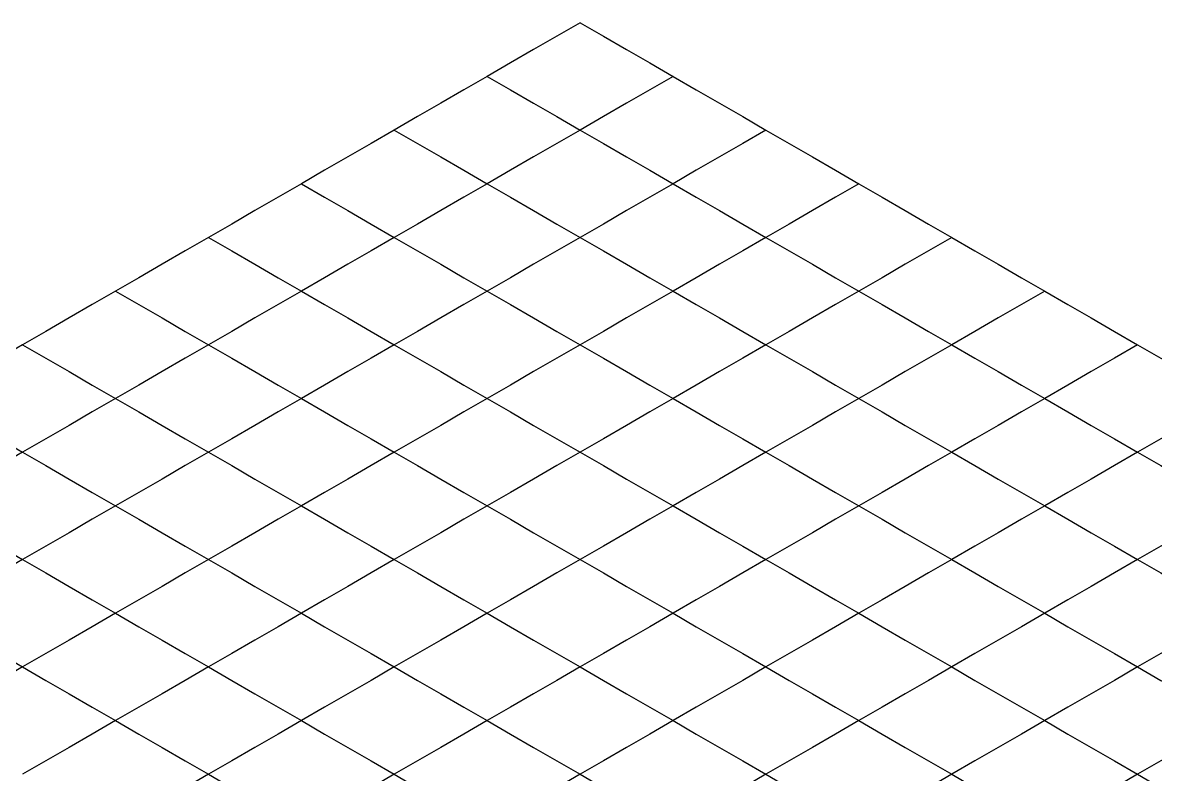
# Model space of a CAD drawing. Header units: metres. Extents: x 0 to 1028, y -291 to 246.
# Drawn here: x 387.8 to 465.4, y 194.5 to 245.9 of the extents above; entities that cross this region are included whole.
import ezdxf

# ---------------------------------------------------------------- set-up
doc = ezdxf.new("R2010")
doc.units = ezdxf.units.M
doc.layers.add('LAYER_02_PROJECTION', color=7, linetype='Continuous')

msp = doc.modelspace()

# ---------------------------------------------------------------- linework, layer by layer
at = {"layer": 'LAYER_02_PROJECTION'}
for points in [[(425.961, 245.929), (424.37, 245.01), (422.779, 244.092), (421.188, 243.173), (419.597, 242.255)], [(425.961, 245.929), (427.552, 245.01), (429.143, 244.092), (430.734, 243.173), (432.325, 242.255)], [(419.597, 242.255), (418.006, 241.336), (416.415, 240.417), (414.824, 239.499), (413.233, 238.58)], [(419.597, 242.255), (421.188, 241.336), (422.779, 240.417), (424.37, 239.499), (425.961, 238.58)], [(419.597, 242.255), (421.188, 241.336), (422.779, 240.417), (424.37, 239.499), (425.961, 238.58)], [(432.325, 242.255), (430.734, 241.336), (429.143, 240.417), (427.552, 239.499), (425.961, 238.58)], [(432.325, 242.255), (430.734, 241.336), (429.143, 240.417), (427.552, 239.499), (425.961, 238.58)], [(432.325, 242.255), (433.916, 241.336), (435.507, 240.417), (437.098, 239.499), (438.689, 238.58)], [(413.233, 238.58), (411.642, 237.662), (410.051, 236.743), (408.46, 235.825), (406.869, 234.906)], [(413.233, 238.58), (414.824, 237.662), (416.415, 236.743), (418.006, 235.825), (419.597, 234.906)], [(413.233, 238.58), (414.824, 237.662), (416.415, 236.743), (418.006, 235.825), (419.597, 234.906)], [(425.961, 238.58), (424.37, 237.662), (422.779, 236.743), (421.188, 235.825), (419.597, 234.906)], [(425.961, 238.58), (424.37, 237.662), (422.779, 236.743), (421.188, 235.825), (419.597, 234.906)], [(425.961, 238.58), (427.552, 237.662), (429.143, 236.743), (430.734, 235.825), (432.325, 234.906)], [(425.961, 238.58), (427.552, 237.662), (429.143, 236.743), (430.734, 235.825), (432.325, 234.906)], [(438.689, 238.58), (437.098, 237.662), (435.507, 236.743), (433.916, 235.825), (432.325, 234.906)], [(438.689, 238.58), (437.098, 237.662), (435.507, 236.743), (433.916, 235.825), (432.325, 234.906)], [(438.689, 238.58), (440.28, 237.662), (441.871, 236.743), (443.462, 235.825), (445.053, 234.906)], [(406.869, 234.906), (405.278, 233.988), (403.687, 233.069), (402.096, 232.15), (400.505, 231.232)], [(406.869, 234.906), (408.46, 233.988), (410.051, 233.069), (411.642, 232.15), (413.233, 231.232)], [(406.869, 234.906), (408.46, 233.988), (410.051, 233.069), (411.642, 232.15), (413.233, 231.232)], [(419.597, 234.906), (418.006, 233.988), (416.415, 233.069), (414.824, 232.15), (413.233, 231.232)], [(419.597, 234.906), (418.006, 233.988), (416.415, 233.069), (414.824, 232.15), (413.233, 231.232)], [(419.597, 234.906), (421.188, 233.988), (422.779, 233.069), (424.37, 232.15), (425.961, 231.232)], [(419.597, 234.906), (421.188, 233.988), (422.779, 233.069), (424.37, 232.15), (425.961, 231.232)], [(432.325, 234.906), (430.734, 233.988), (429.143, 233.069), (427.552, 232.15), (425.961, 231.232)], [(432.325, 234.906), (430.734, 233.988), (429.143, 233.069), (427.552, 232.15), (425.961, 231.232)], [(432.325, 234.906), (433.916, 233.988), (435.507, 233.069), (437.098, 232.15), (438.689, 231.232)], [(432.325, 234.906), (433.916, 233.988), (435.507, 233.069), (437.098, 232.15), (438.689, 231.232)], [(445.053, 234.906), (443.462, 233.988), (441.871, 233.069), (440.28, 232.15), (438.689, 231.232)], [(445.053, 234.906), (443.462, 233.988), (441.871, 233.069), (440.28, 232.15), (438.689, 231.232)], [(445.053, 234.906), (446.644, 233.988), (448.235, 233.069), (449.826, 232.15), (451.417, 231.232)], [(400.505, 231.232), (398.914, 230.313), (397.323, 229.395), (395.732, 228.476), (394.141, 227.558)], [(400.505, 231.232), (402.096, 230.313), (403.687, 229.395), (405.278, 228.476), (406.869, 227.558)], [(400.505, 231.232), (402.096, 230.313), (403.687, 229.395), (405.278, 228.476), (406.869, 227.558)], [(413.233, 231.232), (411.642, 230.313), (410.051, 229.395), (408.46, 228.476), (406.869, 227.558)], [(413.233, 231.232), (411.642, 230.313), (410.051, 229.395), (408.46, 228.476), (406.869, 227.558)], [(413.233, 231.232), (414.824, 230.313), (416.415, 229.395), (418.006, 228.476), (419.597, 227.558)], [(413.233, 231.232), (414.824, 230.313), (416.415, 229.395), (418.006, 228.476), (419.597, 227.558)], [(425.961, 231.232), (424.37, 230.313), (422.779, 229.395), (421.188, 228.476), (419.597, 227.558)], [(425.961, 231.232), (424.37, 230.313), (422.779, 229.395), (421.188, 228.476), (419.597, 227.558)], [(425.961, 231.232), (427.552, 230.313), (429.143, 229.395), (430.734, 228.476), (432.325, 227.558)], [(425.961, 231.232), (427.552, 230.313), (429.143, 229.395), (430.734, 228.476), (432.325, 227.558)], [(438.689, 231.232), (437.098, 230.313), (435.507, 229.395), (433.916, 228.476), (432.325, 227.558)], [(438.689, 231.232), (437.098, 230.313), (435.507, 229.395), (433.916, 228.476), (432.325, 227.558)], [(438.689, 231.232), (440.28, 230.313), (441.871, 229.395), (443.462, 228.476), (445.053, 227.558)], [(438.689, 231.232), (440.28, 230.313), (441.871, 229.395), (443.462, 228.476), (445.053, 227.558)], [(451.417, 231.232), (449.826, 230.313), (448.235, 229.395), (446.644, 228.476), (445.053, 227.558)], [(451.417, 231.232), (449.826, 230.313), (448.235, 229.395), (446.644, 228.476), (445.053, 227.558)], [(451.417, 231.232), (453.008, 230.313), (454.599, 229.395), (456.19, 228.476), (457.781, 227.558)], [(394.141, 227.558), (392.55, 226.639), (390.959, 225.72), (389.368, 224.802), (387.777, 223.883)], [(394.141, 227.558), (395.732, 226.639), (397.323, 225.72), (398.914, 224.802), (400.505, 223.883)], [(394.141, 227.558), (395.732, 226.639), (397.323, 225.72), (398.914, 224.802), (400.505, 223.883)], [(406.869, 227.558), (405.278, 226.639), (403.687, 225.72), (402.096, 224.802), (400.505, 223.883)], [(406.869, 227.558), (405.278, 226.639), (403.687, 225.72), (402.096, 224.802), (400.505, 223.883)], [(406.869, 227.558), (408.46, 226.639), (410.051, 225.72), (411.642, 224.802), (413.233, 223.883)], [(406.869, 227.558), (408.46, 226.639), (410.051, 225.72), (411.642, 224.802), (413.233, 223.883)], [(419.597, 227.558), (418.006, 226.639), (416.415, 225.72), (414.824, 224.802), (413.233, 223.883)], [(419.597, 227.558), (418.006, 226.639), (416.415, 225.72), (414.824, 224.802), (413.233, 223.883)], [(419.597, 227.558), (421.188, 226.639), (422.779, 225.72), (424.37, 224.802), (425.961, 223.883)], [(419.597, 227.558), (421.188, 226.639), (422.779, 225.72), (424.37, 224.802), (425.961, 223.883)], [(432.325, 227.558), (430.734, 226.639), (429.143, 225.72), (427.552, 224.802), (425.961, 223.883)], [(432.325, 227.558), (430.734, 226.639), (429.143, 225.72), (427.552, 224.802), (425.961, 223.883)], [(432.325, 227.558), (433.916, 226.639), (435.507, 225.72), (437.098, 224.802), (438.689, 223.883)], [(432.325, 227.558), (433.916, 226.639), (435.507, 225.72), (437.098, 224.802), (438.689, 223.883)], [(445.053, 227.558), (443.462, 226.639), (441.871, 225.72), (440.28, 224.802), (438.689, 223.883)], [(445.053, 227.558), (443.462, 226.639), (441.871, 225.72), (440.28, 224.802), (438.689, 223.883)], [(445.053, 227.558), (446.644, 226.639), (448.235, 225.72), (449.826, 224.802), (451.417, 223.883)], [(445.053, 227.558), (446.644, 226.639), (448.235, 225.72), (449.826, 224.802), (451.417, 223.883)], [(457.781, 227.558), (456.19, 226.639), (454.599, 225.72), (453.008, 224.802), (451.417, 223.883)], [(457.781, 227.558), (456.19, 226.639), (454.599, 225.72), (453.008, 224.802), (451.417, 223.883)], [(457.781, 227.558), (459.372, 226.639), (460.963, 225.72), (462.554, 224.802), (464.145, 223.883)], [(387.777, 223.883), (386.186, 222.965), (384.595, 222.046), (383.004, 221.128), (381.413, 220.209)], [(387.777, 223.883), (389.368, 222.965), (390.959, 222.046), (392.55, 221.128), (394.141, 220.209)], [(387.777, 223.883), (389.368, 222.965), (390.959, 222.046), (392.55, 221.128), (394.141, 220.209)], [(400.505, 223.883), (398.914, 222.965), (397.323, 222.046), (395.732, 221.128), (394.141, 220.209)], [(400.505, 223.883), (398.914, 222.965), (397.323, 222.046), (395.732, 221.128), (394.141, 220.209)], [(400.505, 223.883), (402.096, 222.965), (403.687, 222.046), (405.278, 221.128), (406.869, 220.209)], [(400.505, 223.883), (402.096, 222.965), (403.687, 222.046), (405.278, 221.128), (406.869, 220.209)], [(413.233, 223.883), (411.642, 222.965), (410.051, 222.046), (408.46, 221.128), (406.869, 220.209)], [(413.233, 223.883), (411.642, 222.965), (410.051, 222.046), (408.46, 221.128), (406.869, 220.209)], [(413.233, 223.883), (414.824, 222.965), (416.415, 222.046), (418.006, 221.128), (419.597, 220.209)], [(413.233, 223.883), (414.824, 222.965), (416.415, 222.046), (418.006, 221.128), (419.597, 220.209)], [(425.961, 223.883), (424.37, 222.965), (422.779, 222.046), (421.188, 221.128), (419.597, 220.209)], [(425.961, 223.883), (424.37, 222.965), (422.779, 222.046), (421.188, 221.128), (419.597, 220.209)], [(425.961, 223.883), (427.552, 222.965), (429.143, 222.046), (430.734, 221.128), (432.325, 220.209)], [(425.961, 223.883), (427.552, 222.965), (429.143, 222.046), (430.734, 221.128), (432.325, 220.209)], [(438.689, 223.883), (437.098, 222.965), (435.507, 222.046), (433.916, 221.128), (432.325, 220.209)], [(438.689, 223.883), (437.098, 222.965), (435.507, 222.046), (433.916, 221.128), (432.325, 220.209)], [(438.689, 223.883), (440.28, 222.965), (441.871, 222.046), (443.462, 221.128), (445.053, 220.209)], [(438.689, 223.883), (440.28, 222.965), (441.871, 222.046), (443.462, 221.128), (445.053, 220.209)], [(451.417, 223.883), (449.826, 222.965), (448.235, 222.046), (446.644, 221.128), (445.053, 220.209)], [(451.417, 223.883), (449.826, 222.965), (448.235, 222.046), (446.644, 221.128), (445.053, 220.209)], [(451.417, 223.883), (453.008, 222.965), (454.599, 222.046), (456.19, 221.128), (457.781, 220.209)], [(451.417, 223.883), (453.008, 222.965), (454.599, 222.046), (456.19, 221.128), (457.781, 220.209)], [(464.145, 223.883), (462.554, 222.965), (460.963, 222.046), (459.372, 221.128), (457.781, 220.209)], [(464.145, 223.883), (462.554, 222.965), (460.963, 222.046), (459.372, 221.128), (457.781, 220.209)], [(464.145, 223.883), (465.736, 222.965), (467.327, 222.046), (468.918, 221.128), (470.509, 220.209)], [(381.413, 220.209), (383.004, 219.291), (384.595, 218.372), (386.186, 217.453), (387.777, 216.535)], [(381.413, 220.209), (383.004, 219.291), (384.595, 218.372), (386.186, 217.453), (387.777, 216.535)], [(394.141, 220.209), (392.55, 219.291), (390.959, 218.372), (389.368, 217.453), (387.777, 216.535)], [(394.141, 220.209), (392.55, 219.291), (390.959, 218.372), (389.368, 217.453), (387.777, 216.535)], [(394.141, 220.209), (395.732, 219.291), (397.323, 218.372), (398.914, 217.453), (400.505, 216.535)], [(394.141, 220.209), (395.732, 219.291), (397.323, 218.372), (398.914, 217.453), (400.505, 216.535)], [(406.869, 220.209), (405.278, 219.291), (403.687, 218.372), (402.096, 217.453), (400.505, 216.535)], [(406.869, 220.209), (405.278, 219.291), (403.687, 218.372), (402.096, 217.453), (400.505, 216.535)], [(406.869, 220.209), (408.46, 219.291), (410.051, 218.372), (411.642, 217.453), (413.233, 216.535)], [(406.869, 220.209), (408.46, 219.291), (410.051, 218.372), (411.642, 217.453), (413.233, 216.535)], [(419.597, 220.209), (418.006, 219.291), (416.415, 218.372), (414.824, 217.453), (413.233, 216.535)], [(419.597, 220.209), (418.006, 219.291), (416.415, 218.372), (414.824, 217.453), (413.233, 216.535)], [(419.597, 220.209), (421.188, 219.291), (422.779, 218.372), (424.37, 217.453), (425.961, 216.535)], [(419.597, 220.209), (421.188, 219.291), (422.779, 218.372), (424.37, 217.453), (425.961, 216.535)], [(432.325, 220.209), (430.734, 219.291), (429.143, 218.372), (427.552, 217.453), (425.961, 216.535)], [(432.325, 220.209), (430.734, 219.291), (429.143, 218.372), (427.552, 217.453), (425.961, 216.535)], [(432.325, 220.209), (433.916, 219.291), (435.507, 218.372), (437.098, 217.453), (438.689, 216.535)], [(432.325, 220.209), (433.916, 219.291), (435.507, 218.372), (437.098, 217.453), (438.689, 216.535)], [(445.053, 220.209), (443.462, 219.291), (441.871, 218.372), (440.28, 217.453), (438.689, 216.535)], [(445.053, 220.209), (443.462, 219.291), (441.871, 218.372), (440.28, 217.453), (438.689, 216.535)], [(445.053, 220.209), (446.644, 219.291), (448.235, 218.372), (449.826, 217.453), (451.417, 216.535)], [(445.053, 220.209), (446.644, 219.291), (448.235, 218.372), (449.826, 217.453), (451.417, 216.535)], [(457.781, 220.209), (456.19, 219.291), (454.599, 218.372), (453.008, 217.453), (451.417, 216.535)], [(457.781, 220.209), (456.19, 219.291), (454.599, 218.372), (453.008, 217.453), (451.417, 216.535)], [(457.781, 220.209), (459.372, 219.291), (460.963, 218.372), (462.554, 217.453), (464.145, 216.535)], [(457.781, 220.209), (459.372, 219.291), (460.963, 218.372), (462.554, 217.453), (464.145, 216.535)], [(470.509, 220.209), (468.918, 219.291), (467.327, 218.372), (465.736, 217.453), (464.145, 216.535)], [(470.509, 220.209), (468.918, 219.291), (467.327, 218.372), (465.736, 217.453), (464.145, 216.535)], [(387.777, 216.535), (386.186, 215.616), (384.595, 214.698), (383.004, 213.779), (381.413, 212.861)], [(387.777, 216.535), (386.186, 215.616), (384.595, 214.698), (383.004, 213.779), (381.413, 212.861)], [(387.777, 216.535), (389.368, 215.616), (390.959, 214.698), (392.55, 213.779), (394.141, 212.861)], [(387.777, 216.535), (389.368, 215.616), (390.959, 214.698), (392.55, 213.779), (394.141, 212.861)], [(400.505, 216.535), (398.914, 215.616), (397.323, 214.698), (395.732, 213.779), (394.141, 212.861)], [(400.505, 216.535), (398.914, 215.616), (397.323, 214.698), (395.732, 213.779), (394.141, 212.861)], [(400.505, 216.535), (402.096, 215.616), (403.687, 214.698), (405.278, 213.779), (406.869, 212.861)], [(400.505, 216.535), (402.096, 215.616), (403.687, 214.698), (405.278, 213.779), (406.869, 212.861)], [(413.233, 216.535), (411.642, 215.616), (410.051, 214.698), (408.46, 213.779), (406.869, 212.861)], [(413.233, 216.535), (411.642, 215.616), (410.051, 214.698), (408.46, 213.779), (406.869, 212.861)], [(413.233, 216.535), (414.824, 215.616), (416.415, 214.698), (418.006, 213.779), (419.597, 212.861)], [(413.233, 216.535), (414.824, 215.616), (416.415, 214.698), (418.006, 213.779), (419.597, 212.861)], [(425.961, 216.535), (424.37, 215.616), (422.779, 214.698), (421.188, 213.779), (419.597, 212.861)], [(425.961, 216.535), (424.37, 215.616), (422.779, 214.698), (421.188, 213.779), (419.597, 212.861)], [(425.961, 216.535), (427.552, 215.616), (429.143, 214.698), (430.734, 213.779), (432.325, 212.861)], [(425.961, 216.535), (427.552, 215.616), (429.143, 214.698), (430.734, 213.779), (432.325, 212.861)], [(438.689, 216.535), (437.098, 215.616), (435.507, 214.698), (433.916, 213.779), (432.325, 212.861)], [(438.689, 216.535), (437.098, 215.616), (435.507, 214.698), (433.916, 213.779), (432.325, 212.861)], [(438.689, 216.535), (440.28, 215.616), (441.871, 214.698), (443.462, 213.779), (445.053, 212.861)], [(438.689, 216.535), (440.28, 215.616), (441.871, 214.698), (443.462, 213.779), (445.053, 212.861)], [(451.417, 216.535), (449.826, 215.616), (448.235, 214.698), (446.644, 213.779), (445.053, 212.861)], [(451.417, 216.535), (449.826, 215.616), (448.235, 214.698), (446.644, 213.779), (445.053, 212.861)], [(451.417, 216.535), (453.008, 215.616), (454.599, 214.698), (456.19, 213.779), (457.781, 212.861)], [(451.417, 216.535), (453.008, 215.616), (454.599, 214.698), (456.19, 213.779), (457.781, 212.861)], [(464.145, 216.535), (462.554, 215.616), (460.963, 214.698), (459.372, 213.779), (457.781, 212.861)], [(464.145, 216.535), (462.554, 215.616), (460.963, 214.698), (459.372, 213.779), (457.781, 212.861)], [(464.145, 216.535), (465.736, 215.616), (467.327, 214.698), (468.918, 213.779), (470.509, 212.861)], [(464.145, 216.535), (465.736, 215.616), (467.327, 214.698), (468.918, 213.779), (470.509, 212.861)], [(381.413, 212.861), (383.004, 211.942), (384.595, 211.024), (386.186, 210.105), (387.777, 209.186)], [(381.413, 212.861), (383.004, 211.942), (384.595, 211.024), (386.186, 210.105), (387.777, 209.186)], [(394.141, 212.861), (392.55, 211.942), (390.959, 211.024), (389.368, 210.105), (387.777, 209.186)], [(394.141, 212.861), (392.55, 211.942), (390.959, 211.024), (389.368, 210.105), (387.777, 209.186)], [(394.141, 212.861), (395.732, 211.942), (397.323, 211.024), (398.914, 210.105), (400.505, 209.186)], [(394.141, 212.861), (395.732, 211.942), (397.323, 211.024), (398.914, 210.105), (400.505, 209.186)], [(406.869, 212.861), (405.278, 211.942), (403.687, 211.024), (402.096, 210.105), (400.505, 209.186)], [(406.869, 212.861), (405.278, 211.942), (403.687, 211.024), (402.096, 210.105), (400.505, 209.186)], [(406.869, 212.861), (408.46, 211.942), (410.051, 211.024), (411.642, 210.105), (413.233, 209.186)], [(406.869, 212.861), (408.46, 211.942), (410.051, 211.024), (411.642, 210.105), (413.233, 209.186)], [(419.597, 212.861), (418.006, 211.942), (416.415, 211.024), (414.824, 210.105), (413.233, 209.186)], [(419.597, 212.861), (418.006, 211.942), (416.415, 211.024), (414.824, 210.105), (413.233, 209.186)], [(419.597, 212.861), (421.188, 211.942), (422.779, 211.024), (424.37, 210.105), (425.961, 209.186)], [(419.597, 212.861), (421.188, 211.942), (422.779, 211.024), (424.37, 210.105), (425.961, 209.186)], [(432.325, 212.861), (430.734, 211.942), (429.143, 211.024), (427.552, 210.105), (425.961, 209.186)], [(432.325, 212.861), (430.734, 211.942), (429.143, 211.024), (427.552, 210.105), (425.961, 209.186)], [(432.325, 212.861), (433.916, 211.942), (435.507, 211.024), (437.098, 210.105), (438.689, 209.186)], [(432.325, 212.861), (433.916, 211.942), (435.507, 211.024), (437.098, 210.105), (438.689, 209.186)], [(445.053, 212.861), (443.462, 211.942), (441.871, 211.024), (440.28, 210.105), (438.689, 209.186)], [(445.053, 212.861), (443.462, 211.942), (441.871, 211.024), (440.28, 210.105), (438.689, 209.186)], [(445.053, 212.861), (446.644, 211.942), (448.235, 211.024), (449.826, 210.105), (451.417, 209.186)], [(445.053, 212.861), (446.644, 211.942), (448.235, 211.024), (449.826, 210.105), (451.417, 209.186)], [(457.781, 212.861), (456.19, 211.942), (454.599, 211.024), (453.008, 210.105), (451.417, 209.186)], [(457.781, 212.861), (456.19, 211.942), (454.599, 211.024), (453.008, 210.105), (451.417, 209.186)], [(457.781, 212.861), (459.372, 211.942), (460.963, 211.024), (462.554, 210.105), (464.145, 209.186)], [(457.781, 212.861), (459.372, 211.942), (460.963, 211.024), (462.554, 210.105), (464.145, 209.186)], [(470.509, 212.861), (468.918, 211.942), (467.327, 211.024), (465.736, 210.105), (464.145, 209.186)], [(470.509, 212.861), (468.918, 211.942), (467.327, 211.024), (465.736, 210.105), (464.145, 209.186)], [(387.777, 209.186), (386.186, 208.268), (384.595, 207.349), (383.004, 206.431), (381.413, 205.512)], [(387.777, 209.186), (386.186, 208.268), (384.595, 207.349), (383.004, 206.431), (381.413, 205.512)], [(387.777, 209.186), (389.368, 208.268), (390.959, 207.349), (392.55, 206.431), (394.141, 205.512)], [(387.777, 209.186), (389.368, 208.268), (390.959, 207.349), (392.55, 206.431), (394.141, 205.512)], [(400.505, 209.186), (398.914, 208.268), (397.323, 207.349), (395.732, 206.431), (394.141, 205.512)], [(400.505, 209.186), (398.914, 208.268), (397.323, 207.349), (395.732, 206.431), (394.141, 205.512)], [(400.505, 209.186), (402.096, 208.268), (403.687, 207.349), (405.278, 206.431), (406.869, 205.512)], [(400.505, 209.186), (402.096, 208.268), (403.687, 207.349), (405.278, 206.431), (406.869, 205.512)], [(413.233, 209.186), (411.642, 208.268), (410.051, 207.349), (408.46, 206.431), (406.869, 205.512)], [(413.233, 209.186), (411.642, 208.268), (410.051, 207.349), (408.46, 206.431), (406.869, 205.512)], [(413.233, 209.186), (414.824, 208.268), (416.415, 207.349), (418.006, 206.431), (419.597, 205.512)], [(413.233, 209.186), (414.824, 208.268), (416.415, 207.349), (418.006, 206.431), (419.597, 205.512)], [(425.961, 209.186), (424.37, 208.268), (422.779, 207.349), (421.188, 206.431), (419.597, 205.512)], [(425.961, 209.186), (424.37, 208.268), (422.779, 207.349), (421.188, 206.431), (419.597, 205.512)], [(425.961, 209.186), (427.552, 208.268), (429.143, 207.349), (430.734, 206.431), (432.325, 205.512)], [(425.961, 209.186), (427.552, 208.268), (429.143, 207.349), (430.734, 206.431), (432.325, 205.512)], [(438.689, 209.186), (437.098, 208.268), (435.507, 207.349), (433.916, 206.431), (432.325, 205.512)], [(438.689, 209.186), (437.098, 208.268), (435.507, 207.349), (433.916, 206.431), (432.325, 205.512)], [(438.689, 209.186), (440.28, 208.268), (441.871, 207.349), (443.462, 206.431), (445.053, 205.512)], [(438.689, 209.186), (440.28, 208.268), (441.871, 207.349), (443.462, 206.431), (445.053, 205.512)], [(451.417, 209.186), (449.826, 208.268), (448.235, 207.349), (446.644, 206.431), (445.053, 205.512)], [(451.417, 209.186), (449.826, 208.268), (448.235, 207.349), (446.644, 206.431), (445.053, 205.512)], [(451.417, 209.186), (453.008, 208.268), (454.599, 207.349), (456.19, 206.431), (457.781, 205.512)], [(451.417, 209.186), (453.008, 208.268), (454.599, 207.349), (456.19, 206.431), (457.781, 205.512)], [(464.145, 209.186), (462.554, 208.268), (460.963, 207.349), (459.372, 206.431), (457.781, 205.512)], [(464.145, 209.186), (462.554, 208.268), (460.963, 207.349), (459.372, 206.431), (457.781, 205.512)], [(464.145, 209.186), (465.736, 208.268), (467.327, 207.349), (468.918, 206.431), (470.509, 205.512)], [(464.145, 209.186), (465.736, 208.268), (467.327, 207.349), (468.918, 206.431), (470.509, 205.512)], [(381.413, 205.512), (383.004, 204.594), (384.595, 203.675), (386.186, 202.757), (387.777, 201.838)], [(381.413, 205.512), (383.004, 204.594), (384.595, 203.675), (386.186, 202.757), (387.777, 201.838)], [(394.141, 205.512), (392.55, 204.594), (390.959, 203.675), (389.368, 202.757), (387.777, 201.838)], [(394.141, 205.512), (392.55, 204.594), (390.959, 203.675), (389.368, 202.757), (387.777, 201.838)], [(394.141, 205.512), (395.732, 204.594), (397.323, 203.675), (398.914, 202.757), (400.505, 201.838)], [(394.141, 205.512), (395.732, 204.594), (397.323, 203.675), (398.914, 202.757), (400.505, 201.838)], [(406.869, 205.512), (405.278, 204.594), (403.687, 203.675), (402.096, 202.757), (400.505, 201.838)], [(406.869, 205.512), (405.278, 204.594), (403.687, 203.675), (402.096, 202.757), (400.505, 201.838)], [(406.869, 205.512), (408.46, 204.594), (410.051, 203.675), (411.642, 202.757), (413.233, 201.838)], [(406.869, 205.512), (408.46, 204.594), (410.051, 203.675), (411.642, 202.757), (413.233, 201.838)], [(419.597, 205.512), (418.006, 204.594), (416.415, 203.675), (414.824, 202.757), (413.233, 201.838)], [(419.597, 205.512), (418.006, 204.594), (416.415, 203.675), (414.824, 202.757), (413.233, 201.838)], [(419.597, 205.512), (421.188, 204.594), (422.779, 203.675), (424.37, 202.757), (425.961, 201.838)], [(419.597, 205.512), (421.188, 204.594), (422.779, 203.675), (424.37, 202.757), (425.961, 201.838)], [(432.325, 205.512), (430.734, 204.594), (429.143, 203.675), (427.552, 202.757), (425.961, 201.838)], [(432.325, 205.512), (430.734, 204.594), (429.143, 203.675), (427.552, 202.757), (425.961, 201.838)], [(432.325, 205.512), (433.916, 204.594), (435.507, 203.675), (437.098, 202.757), (438.689, 201.838)], [(432.325, 205.512), (433.916, 204.594), (435.507, 203.675), (437.098, 202.757), (438.689, 201.838)], [(445.053, 205.512), (443.462, 204.594), (441.871, 203.675), (440.28, 202.757), (438.689, 201.838)], [(445.053, 205.512), (443.462, 204.594), (441.871, 203.675), (440.28, 202.757), (438.689, 201.838)], [(445.053, 205.512), (446.644, 204.594), (448.235, 203.675), (449.826, 202.757), (451.417, 201.838)], [(445.053, 205.512), (446.644, 204.594), (448.235, 203.675), (449.826, 202.757), (451.417, 201.838)], [(457.781, 205.512), (456.19, 204.594), (454.599, 203.675), (453.008, 202.757), (451.417, 201.838)], [(457.781, 205.512), (456.19, 204.594), (454.599, 203.675), (453.008, 202.757), (451.417, 201.838)], [(457.781, 205.512), (459.372, 204.594), (460.963, 203.675), (462.554, 202.757), (464.145, 201.838)], [(457.781, 205.512), (459.372, 204.594), (460.963, 203.675), (462.554, 202.757), (464.145, 201.838)], [(470.509, 205.512), (468.918, 204.594), (467.327, 203.675), (465.736, 202.757), (464.145, 201.838)], [(470.509, 205.512), (468.918, 204.594), (467.327, 203.675), (465.736, 202.757), (464.145, 201.838)], [(387.777, 201.838), (386.186, 200.919), (384.595, 200.001), (383.004, 199.082), (381.413, 198.164)], [(387.777, 201.838), (386.186, 200.919), (384.595, 200.001), (383.004, 199.082), (381.413, 198.164)], [(387.777, 201.838), (389.368, 200.919), (390.959, 200.001), (392.55, 199.082), (394.141, 198.164)], [(387.777, 201.838), (389.368, 200.919), (390.959, 200.001), (392.55, 199.082), (394.141, 198.164)], [(400.505, 201.838), (398.914, 200.919), (397.323, 200.001), (395.732, 199.082), (394.141, 198.164)], [(400.505, 201.838), (398.914, 200.919), (397.323, 200.001), (395.732, 199.082), (394.141, 198.164)], [(400.505, 201.838), (402.096, 200.919), (403.687, 200.001), (405.278, 199.082), (406.869, 198.164)], [(400.505, 201.838), (402.096, 200.919), (403.687, 200.001), (405.278, 199.082), (406.869, 198.164)], [(413.233, 201.838), (411.642, 200.919), (410.051, 200.001), (408.46, 199.082), (406.869, 198.164)], [(413.233, 201.838), (411.642, 200.919), (410.051, 200.001), (408.46, 199.082), (406.869, 198.164)], [(413.233, 201.838), (414.824, 200.919), (416.415, 200.001), (418.006, 199.082), (419.597, 198.164)], [(413.233, 201.838), (414.824, 200.919), (416.415, 200.001), (418.006, 199.082), (419.597, 198.164)], [(425.961, 201.838), (424.37, 200.919), (422.779, 200.001), (421.188, 199.082), (419.597, 198.164)], [(425.961, 201.838), (424.37, 200.919), (422.779, 200.001), (421.188, 199.082), (419.597, 198.164)], [(425.961, 201.838), (427.552, 200.919), (429.143, 200.001), (430.734, 199.082), (432.325, 198.164)], [(425.961, 201.838), (427.552, 200.919), (429.143, 200.001), (430.734, 199.082), (432.325, 198.164)], [(438.689, 201.838), (437.098, 200.919), (435.507, 200.001), (433.916, 199.082), (432.325, 198.164)], [(438.689, 201.838), (437.098, 200.919), (435.507, 200.001), (433.916, 199.082), (432.325, 198.164)], [(438.689, 201.838), (440.28, 200.919), (441.871, 200.001), (443.462, 199.082), (445.053, 198.164)], [(438.689, 201.838), (440.28, 200.919), (441.871, 200.001), (443.462, 199.082), (445.053, 198.164)], [(451.417, 201.838), (449.826, 200.919), (448.235, 200.001), (446.644, 199.082), (445.053, 198.164)], [(451.417, 201.838), (449.826, 200.919), (448.235, 200.001), (446.644, 199.082), (445.053, 198.164)], [(451.417, 201.838), (453.008, 200.919), (454.599, 200.001), (456.19, 199.082), (457.781, 198.164)], [(451.417, 201.838), (453.008, 200.919), (454.599, 200.001), (456.19, 199.082), (457.781, 198.164)], [(464.145, 201.838), (462.554, 200.919), (460.963, 200.001), (459.372, 199.082), (457.781, 198.164)], [(464.145, 201.838), (462.554, 200.919), (460.963, 200.001), (459.372, 199.082), (457.781, 198.164)], [(464.145, 201.838), (465.736, 200.919), (467.327, 200.001), (468.918, 199.082), (470.509, 198.164)], [(464.145, 201.838), (465.736, 200.919), (467.327, 200.001), (468.918, 199.082), (470.509, 198.164)], [(394.141, 198.164), (392.55, 197.245), (390.959, 196.327), (389.368, 195.408), (387.777, 194.489)], [(394.141, 198.164), (392.55, 197.245), (390.959, 196.327), (389.368, 195.408), (387.777, 194.489)], [(394.141, 198.164), (395.732, 197.245), (397.323, 196.327), (398.914, 195.408), (400.505, 194.489)], [(394.141, 198.164), (395.732, 197.245), (397.323, 196.327), (398.914, 195.408), (400.505, 194.489)], [(406.869, 198.164), (405.278, 197.245), (403.687, 196.327), (402.096, 195.408), (400.505, 194.489)], [(406.869, 198.164), (405.278, 197.245), (403.687, 196.327), (402.096, 195.408), (400.505, 194.489)], [(406.869, 198.164), (408.46, 197.245), (410.051, 196.327), (411.642, 195.408), (413.233, 194.489)], [(406.869, 198.164), (408.46, 197.245), (410.051, 196.327), (411.642, 195.408), (413.233, 194.489)], [(419.597, 198.164), (418.006, 197.245), (416.415, 196.327), (414.824, 195.408), (413.233, 194.489)], [(419.597, 198.164), (418.006, 197.245), (416.415, 196.327), (414.824, 195.408), (413.233, 194.489)], [(419.597, 198.164), (421.188, 197.245), (422.779, 196.327), (424.37, 195.408), (425.961, 194.489)], [(419.597, 198.164), (421.188, 197.245), (422.779, 196.327), (424.37, 195.408), (425.961, 194.489)], [(432.325, 198.164), (430.734, 197.245), (429.143, 196.327), (427.552, 195.408), (425.961, 194.489)], [(432.325, 198.164), (430.734, 197.245), (429.143, 196.327), (427.552, 195.408), (425.961, 194.489)], [(432.325, 198.164), (433.916, 197.245), (435.507, 196.327), (437.098, 195.408), (438.689, 194.489)], [(432.325, 198.164), (433.916, 197.245), (435.507, 196.327), (437.098, 195.408), (438.689, 194.489)], [(445.053, 198.164), (443.462, 197.245), (441.871, 196.327), (440.28, 195.408), (438.689, 194.489)], [(445.053, 198.164), (443.462, 197.245), (441.871, 196.327), (440.28, 195.408), (438.689, 194.489)], [(445.053, 198.164), (446.644, 197.245), (448.235, 196.327), (449.826, 195.408), (451.417, 194.489)], [(445.053, 198.164), (446.644, 197.245), (448.235, 196.327), (449.826, 195.408), (451.417, 194.489)], [(457.781, 198.164), (456.19, 197.245), (454.599, 196.327), (453.008, 195.408), (451.417, 194.489)], [(457.781, 198.164), (456.19, 197.245), (454.599, 196.327), (453.008, 195.408), (451.417, 194.489)], [(457.781, 198.164), (459.372, 197.245), (460.963, 196.327), (462.554, 195.408), (464.145, 194.489)], [(457.781, 198.164), (459.372, 197.245), (460.963, 196.327), (462.554, 195.408), (464.145, 194.489)], [(470.509, 198.164), (468.918, 197.245), (467.327, 196.327), (465.736, 195.408), (464.145, 194.489)], [(470.509, 198.164), (468.918, 197.245), (467.327, 196.327), (465.736, 195.408), (464.145, 194.489)], [(400.505, 194.489), (398.914, 193.571), (397.323, 192.652), (395.732, 191.734), (394.141, 190.815)], [(400.505, 194.489), (398.914, 193.571), (397.323, 192.652), (395.732, 191.734), (394.141, 190.815)], [(400.505, 194.489), (402.096, 193.571), (403.687, 192.652), (405.278, 191.734), (406.869, 190.815)], [(400.505, 194.489), (402.096, 193.571), (403.687, 192.652), (405.278, 191.734), (406.869, 190.815)], [(413.233, 194.489), (411.642, 193.571), (410.051, 192.652), (408.46, 191.734), (406.869, 190.815)], [(413.233, 194.489), (411.642, 193.571), (410.051, 192.652), (408.46, 191.734), (406.869, 190.815)], [(413.233, 194.489), (414.824, 193.571), (416.415, 192.652), (418.006, 191.734), (419.597, 190.815)], [(413.233, 194.489), (414.824, 193.571), (416.415, 192.652), (418.006, 191.734), (419.597, 190.815)], [(425.961, 194.489), (424.37, 193.571), (422.779, 192.652), (421.188, 191.734), (419.597, 190.815)], [(425.961, 194.489), (424.37, 193.571), (422.779, 192.652), (421.188, 191.734), (419.597, 190.815)], [(425.961, 194.489), (427.552, 193.571), (429.143, 192.652), (430.734, 191.734), (432.325, 190.815)], [(425.961, 194.489), (427.552, 193.571), (429.143, 192.652), (430.734, 191.734), (432.325, 190.815)], [(438.689, 194.489), (437.098, 193.571), (435.507, 192.652), (433.916, 191.734), (432.325, 190.815)], [(438.689, 194.489), (437.098, 193.571), (435.507, 192.652), (433.916, 191.734), (432.325, 190.815)], [(438.689, 194.489), (440.28, 193.571), (441.871, 192.652), (443.462, 191.734), (445.053, 190.815)], [(438.689, 194.489), (440.28, 193.571), (441.871, 192.652), (443.462, 191.734), (445.053, 190.815)], [(451.417, 194.489), (449.826, 193.571), (448.235, 192.652), (446.644, 191.734), (445.053, 190.815)], [(451.417, 194.489), (449.826, 193.571), (448.235, 192.652), (446.644, 191.734), (445.053, 190.815)], [(451.417, 194.489), (453.008, 193.571), (454.599, 192.652), (456.19, 191.734), (457.781, 190.815)], [(451.417, 194.489), (453.008, 193.571), (454.599, 192.652), (456.19, 191.734), (457.781, 190.815)], [(464.145, 194.489), (462.554, 193.571), (460.963, 192.652), (459.372, 191.734), (457.781, 190.815)], [(464.145, 194.489), (462.554, 193.571), (460.963, 192.652), (459.372, 191.734), (457.781, 190.815)], [(464.145, 194.489), (465.736, 193.571), (467.327, 192.652), (468.918, 191.734), (470.509, 190.815)], [(464.145, 194.489), (465.736, 193.571), (467.327, 192.652), (468.918, 191.734), (470.509, 190.815)]]:
    msp.add_lwpolyline(points, dxfattribs=at)

doc.saveas('drawing.dxf')
